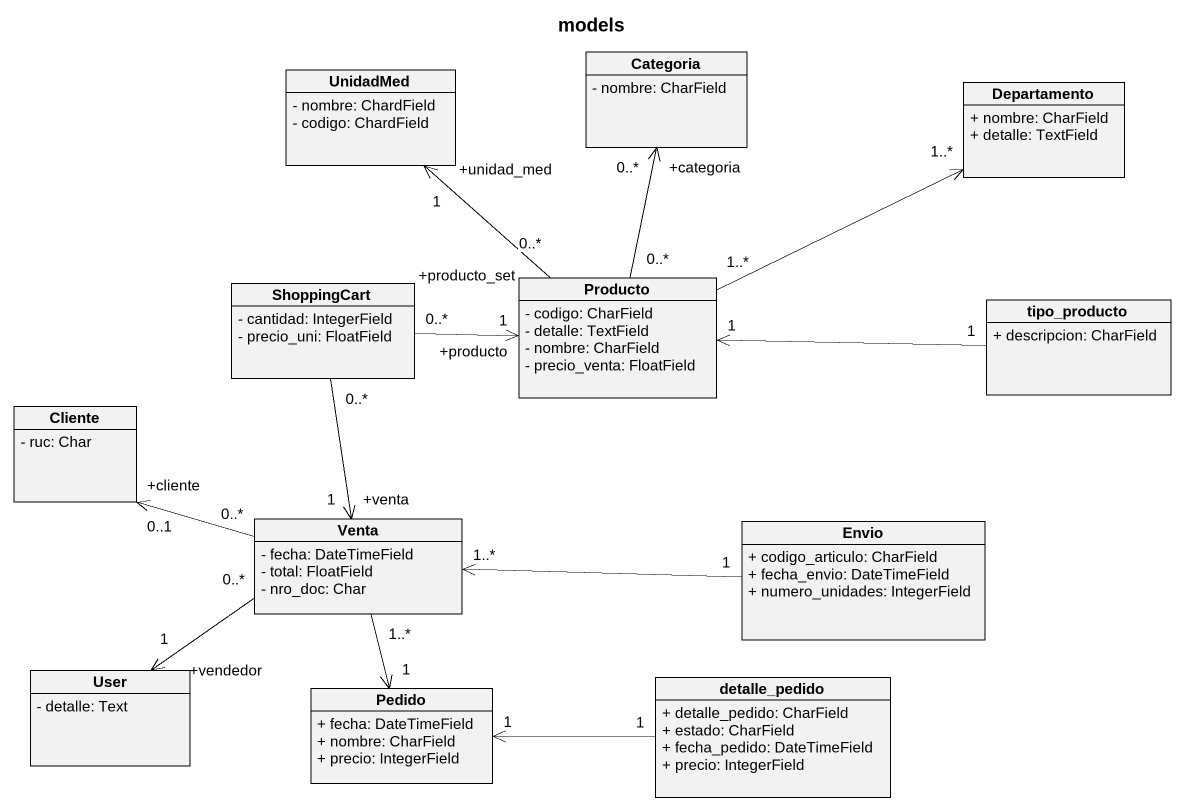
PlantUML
@startuml
title models
hide circle
hide empty members
skinparam classAttributeIconSize 0
class UnidadMed {
  - nombre: ChardField
  - codigo: ChardField
}
class Categoria {
  - nombre: CharField
}
class Departamento {
  + nombre: CharField
  + detalle: TextField
}
class ShoppingCart {
  - cantidad: IntegerField
  - precio_uni: FloatField
}
class Producto {
  - codigo: CharField
  - detalle: TextField
  - nombre: CharField
  - precio_venta: FloatField
}
class tipo_producto {
  + descripcion: CharField
}
class Cliente {
  - ruc: Char
}
class Venta {
  - fecha: DateTimeField
  - total: FloatField
  - nro_doc: Char
}
class Envio {
  + codigo_articulo: CharField
  + fecha_envio: DateTimeField
  + numero_unidades: IntegerField
}
class User {
  - detalle: Text
}
class Pedido {
  + fecha: DateTimeField
  + nombre: CharField
  + precio: IntegerField
}
class detalle_pedido {
  + detalle_pedido: CharField
  + estado: CharField
  + fecha_pedido: DateTimeField
  + precio: IntegerField
}
ShoppingCart "0..*" -right-> "+producto\n1" Producto
ShoppingCart "0..*" --> "+venta\n1" Venta
Producto "+producto_set\n0..*" -up-> "+unidad_med\n1" UnidadMed
Producto "0..*" -up-> "+categoria\n0..*" Categoria
Producto "1..*" -right-> "1..*" Departamento
tipo_producto "1" -left-> "1" Producto
Venta "0..*" -left-> "+cliente\n0..1" Cliente
Venta "0..*" --> "+vendedor\n1" User
Venta "1..*" --> "1" Pedido
Envio "1" -left-> "1..*" Venta
detalle_pedido "1" -left-> "1" Pedido
@enduml
